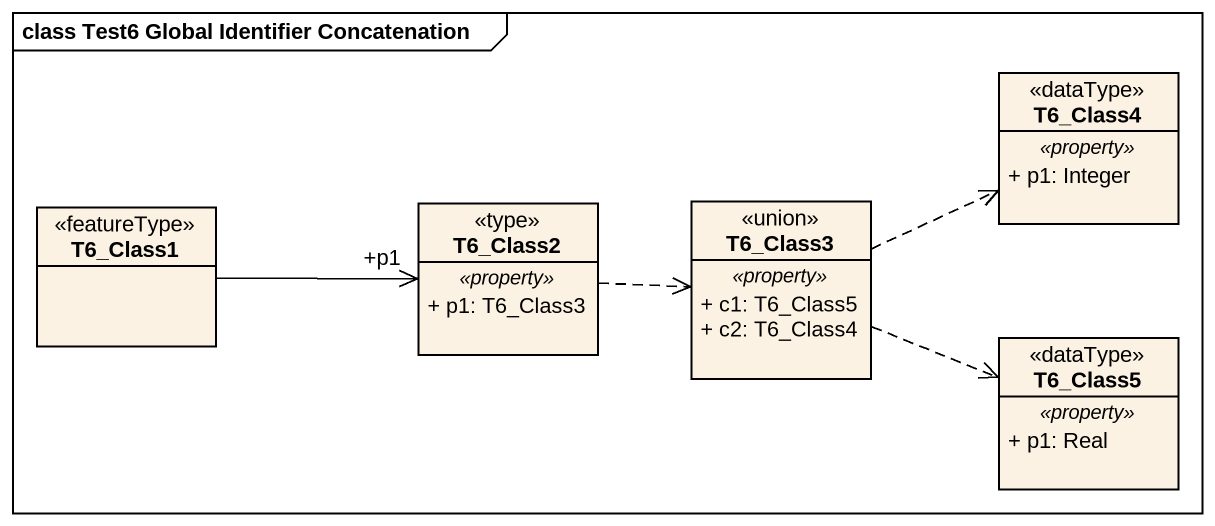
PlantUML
@startuml
mainframe class Test6 Global Identifier Concatenation
hide circle
hide empty members
skinparam classAttributeIconSize 0
class T6_Class4 <<dataType>> {
  .. <<property>> ..
  + p1: Integer
}
class T6_Class2 <<type>> {
  .. <<property>> ..
  + p1: T6_Class3
}
class T6_Class3 <<union>> {
  .. <<property>> ..
  + c1: T6_Class5
  + c2: T6_Class4
}
class T6_Class1 <<featureType>>
class T6_Class5 <<dataType>> {
  .. <<property>> ..
  + p1: Real
}
T6_Class2 .right.> T6_Class3
T6_Class3 .right.> T6_Class4
T6_Class3 .right.> T6_Class5
T6_Class1 -right-> "+p1" T6_Class2
@enduml
